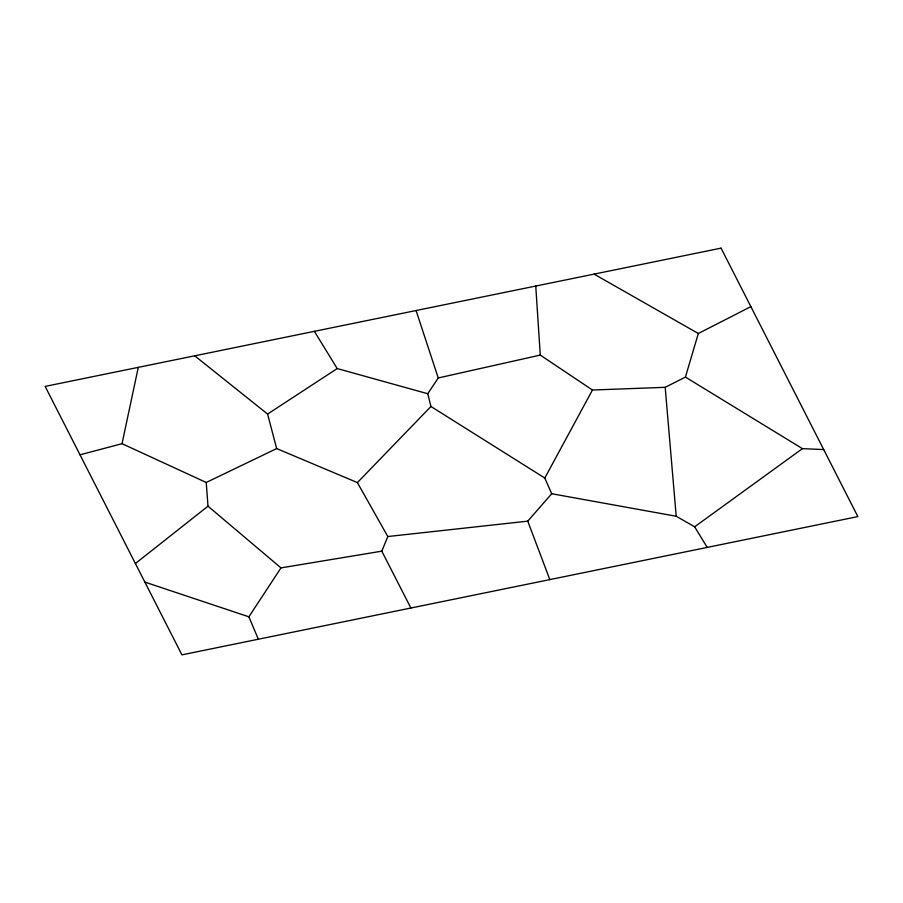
<?xml version="1.0" encoding="UTF-8"?>
<svg xmlns="http://www.w3.org/2000/svg" width="903" height="903" viewBox="0 0 903 903"><rect width="100%" height="100%" fill="white"/><g stroke="black" fill="none" stroke-linecap="round" stroke-linejoin="round"><path stroke-width="1.35" d="M80.006 454.819L122.04 443.678L138.272 367.363M707.207 547.41L694.644 526.799L676.212 516.256L551.722 493.738L544.802 478.048L430.957 406.485L427.751 393.731L438.248 377.962L540.287 355.082L592.447 390.028L665.184 387.319L685.422 377.082L698.324 333.5L750.867 306.636M410.888 608.024L381.8 551.169L387.805 536.54L357.396 482.597L276.668 448.577L206.234 482.473L122.04 443.678M544.802 478.048L592.447 390.028M258.348 639.222L248.878 616.817L280.98 567.885L381.8 551.169M387.805 536.54L527.758 521.155L551.722 493.738M357.396 482.597L430.957 406.485M135.394 563.528L207.995 506.188L206.234 482.473M694.644 526.799L802.428 448.644L823.705 449.581M276.668 448.577L267.593 414.071L337.214 368.559L427.751 393.731M144.852 582.096L248.878 616.817M594.095 274.117L698.324 333.5M685.422 377.082L802.428 448.644M194.732 355.816L267.593 414.071M207.995 506.188L280.98 567.885M314.368 331.333L337.214 368.559M527.758 521.155L549.825 579.602M416.069 310.53L438.248 377.962M665.184 387.319L676.212 516.256M535.75 286.048L540.287 355.082M721.068 248.144L45.15 386.405L181.932 654.856L857.85 516.595L721.068 248.144"/></g></svg>
